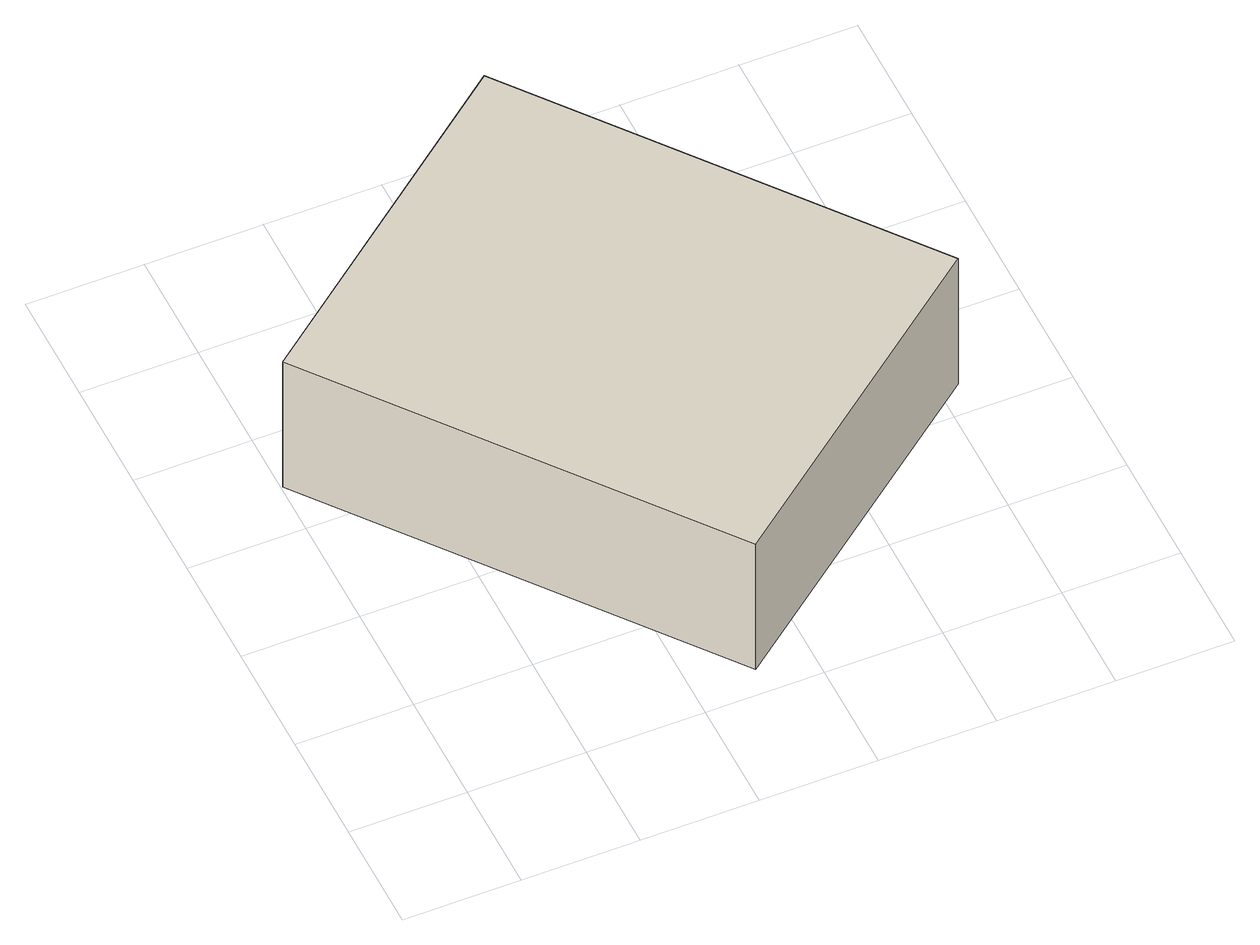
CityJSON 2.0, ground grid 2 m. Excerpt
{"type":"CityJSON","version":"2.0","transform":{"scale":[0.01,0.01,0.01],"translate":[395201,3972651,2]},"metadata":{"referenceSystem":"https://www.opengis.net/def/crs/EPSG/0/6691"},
"CityObjects":{
"building1":{"type":"Building","attributes":{"RiverFloodingRiskAttribute.description":"11","RiverFloodingRiskAttribute.rank":"2","RiverFloodingRiskAttribute.depth":1.26,"RiverFloodingRiskAttribute.adminType":"2","RiverFloodingRiskAttribute.scale":"1","RiverFloodingRiskAttribute.duration":155.92,"Height.highReference":"highestRoofEdge","Height.lowReference":"lowestGroundPoint","Height.status":"measured","measuredHeight":11.4,"class":"3001","usage":"422","storeysAboveGround":3,"BuildingDetailAttribute.totalFloorArea":131.42,"BuildingDetailAttribute.buildingFootprintArea":49.28,"BuildingDetailAttribute.buildingStructureType":"601","BuildingDetailAttribute.fireproofStructureType":"1003","BuildingDetailAttribute.buildingHeight":11.4,"BuildingDetailAttribute.surveyYear":"2023-01-01","BuildingIDAttribute.prefecture":"11","BuildingIDAttribute.city":"11222"},"geometry":[{"type":"Solid","lod":"1","boundaries":[[[[0,1,2,3]],[[2,4,5,3]],[[1,6,4,2]],[[0,7,6,1]],[[3,5,7,0]],[[4,6,7,5]]]]}]}
},
"vertices":[
[507,49,88],[3,693,88],[529,1105,88],[1034,460,88],[529,1105,373],[1034,460,373],[3,693,373],[507,49,373]
]}
